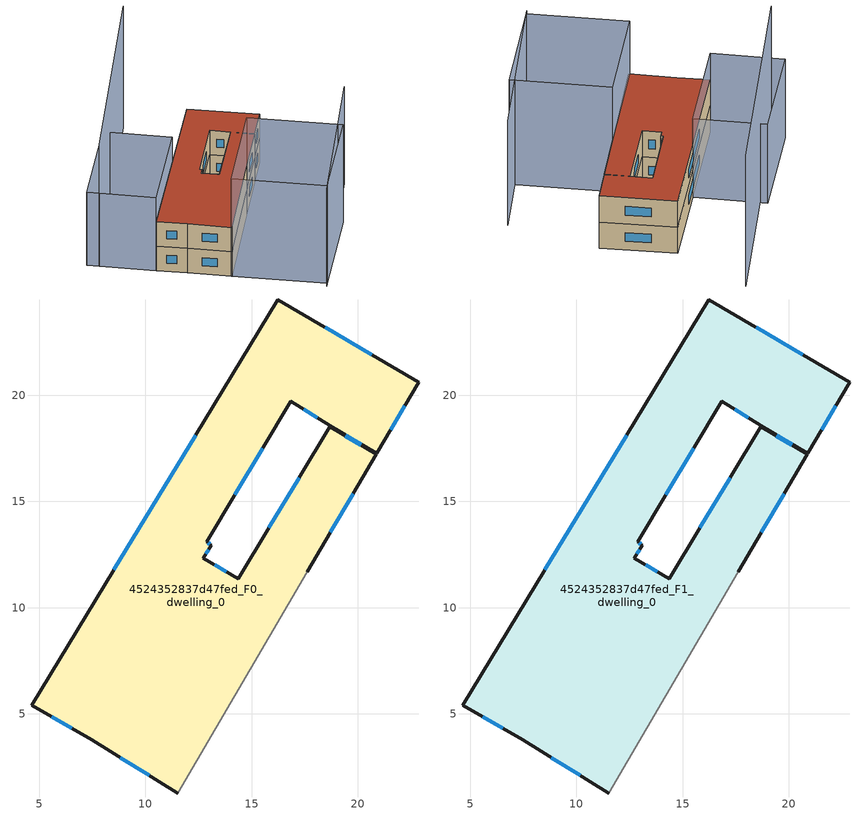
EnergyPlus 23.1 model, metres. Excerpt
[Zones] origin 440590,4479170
4524352837d47fed_F0_dwelling_0
 floor ground (EU_floor_Construction): 22.88,20.62 20.9,17.26 18.7,18.55 16.84,19.72 12.88,13.1 13.1,12.94 12.72,12.33 14.37,11.37 18.68,18.51 20.87,17.22 17.62,11.7 11.53,1.28 7.47,3.79 4.65,5.42 16.24,24.48 z0
 wall outside (EU_wall_Construction): 18.7,18.55 20.9,17.26 22.88,20.62 16.24,24.48 4.65,5.42 7.47,3.79 11.53,1.28 / 17.62,11.7 20.87,17.22 18.68,18.51 14.37,11.37 12.72,12.33 13.1,12.94 12.88,13.1 16.84,19.72 18.71,18.56 z0:3
 wall adiabatic (EU_wall_Construction): 11.53,1.28 17.62,11.7 z0:3
 window (EU_Window_Construction): 21.56,18.39 22.22,19.5 / 19.44,18.12 20.16,17.69 / 17.46,19.33 18.08,18.95 / 14.2,15.31 15.52,17.51 / 13.03,12.99 12.95,13.05 / 12.85,12.54 12.97,12.74 / 13.82,11.69 13.27,12.01 / 17.24,16.12 15.81,13.76 / 20.14,17.65 19.41,18.08 / 18.71,13.54 19.79,15.37 / 8.83,2.95 10.17,2.12 / 5.59,4.87 6.53,4.33 / 12.37,18.11 8.52,11.79 / 20.66,21.91 18.46,23.19 z1:2
4524352837d47fed_F1_dwelling_0
 floor to 4524352837d47fed_F0_dwelling_0 (EU_floor_Construction): 22.88,20.62 20.9,17.26 18.71,18.56 16.84,19.72 12.88,13.1 13.1,12.94 12.72,12.33 14.37,11.37 18.68,18.51 20.87,17.22 17.62,11.7 11.53,1.28 7.47,3.79 4.65,5.42 16.24,24.48 z3
 wall outside (EU_wall_Construction): 18.7,18.55 20.9,17.26 22.88,20.62 16.24,24.48 4.65,5.42 7.47,3.79 11.53,1.28 / 17.62,11.7 20.87,17.22 18.68,18.51 14.37,11.37 12.72,12.33 13.1,12.94 12.88,13.1 16.84,19.72 18.71,18.56 z3:6
 wall adiabatic (EU_wall_Construction): 11.53,1.28 17.62,11.7 z3:6
 window (EU_Window_Construction): 21.56,18.39 22.22,19.5 / 19.44,18.12 20.16,17.69 / 17.46,19.33 18.08,18.95 / 14.2,15.31 15.52,17.51 / 13.03,12.99 12.95,13.05 / 12.85,12.54 12.97,12.74 / 13.82,11.69 13.27,12.01 / 17.24,16.12 15.81,13.76 / 20.14,17.65 19.41,18.08 / 18.71,13.54 19.79,15.37 / 8.83,2.95 10.17,2.12 / 5.59,4.87 6.53,4.33 / 12.37,18.11 8.52,11.79 / 20.66,21.91 18.46,23.19 z4:5
 roof outside (EU_roof_Construction): 11.53,1.28 17.62,11.7 20.87,17.22 18.68,18.51 14.37,11.37 12.72,12.33 13.1,12.94 12.88,13.1 16.84,19.72 18.71,18.56 20.9,17.26 22.88,20.62 16.24,24.48 4.65,5.42 7.47,3.79 z6
shading: 19.85,-4.37 29.39,13.31 / 26.32,6.49 20.12,-3.87 / 20.12,-3.87 11.42,1.34 / 11.42,1.34 17.63,11.7 / 17.63,11.7 26.32,6.49 z0:12; 10.87,15.66 4.62,5.38 / 4.62,5.38 -1.65,9.19 / -1.65,9.19 4.6,19.47 / 4.6,19.47 10.87,15.66 z0:9; 12.5,32.53 -0.45,8.54 z0:15
[Building]
EU S2 Campaign: North Axis=0; Terrain=City; Solar Distribution=FullExterior
[Site:Location]
Madrid: Latitude=40.5; Longitude=-3.5; Time Zone=1; Elevation=609
[SizingPeriod:WeatherFileDays]
AnnualSizingPeriod: Begin Month=1; Begin Day of Month=1; End Month=12; End Day of Month=31; Day of Week for Start Day=Monday; Use Weather File Daylight Saving Period=No; Use Weather File Rain and Snow Indicators=No
[MATERIAL]
EU_InternalMass_Material: Roughness=MediumRough; Thickness=0.1; Conductivity=1; Density=1800; Specific Heat=900; Thermal Absorptance=0.9; Solar Absorptance=0.7; Visible Absorptance=0.7
[MATERIAL:NOMASS] Roughness=MediumRough; Thermal Absorptance=0.9; Solar Absorptance=0.7; Visible Absorptance=0.7
Name | Thermal Resistance
EU_wall_NoMass | 0.459673
EU_roof_NoMass | 0.495815
EU_floor_NoMass | 0.788942
[WINDOWMATERIAL:SIMPLEGLAZINGSYSTEM]
EU_Window_SimpleGlazing: UFactor=4.26103; Solar Heat Gain Coefficient=0.85; Visible Transmittance=0.85
[CONSTRUCTION]
EU_wall_Construction: EU_wall_NoMass
EU_roof_Construction: EU_roof_NoMass
EU_floor_Construction: EU_floor_NoMass
EU_Window_Construction: EU_Window_SimpleGlazing
EU_InternalMass_Construction: EU_InternalMass_Material
[ZONE] Type=1; Multiplier=1; Ceiling Height=autocalculate; Floor Area=autocalculate; Part of Total Floor Area=Yes
Name | Volume
4524352837d47fed_F0_dwelling_0 | 471.078
4524352837d47fed_F1_dwelling_0 | 471.036
[INTERNALMASS] Construction=EU_InternalMass_Construction; Surface Area=157.019
Name | Zone or ZoneList
4524352837d47fed_F0_dwelling_0_EU_InternalMass | 4524352837d47fed_F0_dwelling_0
4524352837d47fed_F1_dwelling_0_EU_InternalMass | 4524352837d47fed_F1_dwelling_0
[OTHEREQUIPMENT] Fuel Type=Electricity; Design Level Calculation Method=Watts/Area; Power per Zone Floor Area=1; Fraction Latent=0; Fraction Radiant=0; Fraction Lost=0; Carbon Dioxide Generation Rate=0; EndUse Subcategory=EU_Step8_InternalGains
Name | Zone or ZoneList or Space or SpaceList | Schedule
EU_Step8_InternalGain_4524352837d47fed_F0_dwelling_0_f000 | 4524352837d47fed_F0_dwelling_0 | EU_Step8_GainSchedule_4524352837d47fed_F0_dwelling_0_f000
EU_Step8_InternalGain_4524352837d47fed_F1_dwelling_0_f000 | 4524352837d47fed_F1_dwelling_0 | EU_Step8_GainSchedule_4524352837d47fed_F1_dwelling_0_f000
[ZONEVENTILATION:DESIGNFLOWRATE] Schedule=EU_AlwaysOn; Design Flow Rate Calculation Method=AirChanges/Hour; Air Changes per Hour=0.719161; Ventilation Type=Natural; Fan Pressure Rise=0; Fan Total Efficiency=1; Constant Term Coefficient=1; Temperature Term Coefficient=0; Velocity Term Coefficient=0; Velocity Squared Term Coefficient=0; Minimum Indoor Temperature=-100; Maximum Indoor Temperature=100; Delta Temperature=-100; Minimum Outdoor Temperature=-100; Maximum Outdoor Temperature=100; Maximum Wind Speed=40
Name | Zone or ZoneList or Space or SpaceList
EU_ConstantAir_4524352837d47fed_F0_dwelling_0 | 4524352837d47fed_F0_dwelling_0
EU_ConstantAir_4524352837d47fed_F1_dwelling_0 | 4524352837d47fed_F1_dwelling_0
[HVACTEMPLATE:THERMOSTAT] Constant Heating Setpoint=20; Constant Cooling Setpoint=50
EU_HeatOnly_4524352837d47fed_F0_dwelling_0; EU_HeatOnly_4524352837d47fed_F1_dwelling_0
[HVACTEMPLATE:ZONE:IDEALLOADSAIRSYSTEM] System Availability Schedule=EU_AlwaysOn; Maximum Heating Supply Air Temperature=50; Minimum Cooling Supply Air Temperature=13; Maximum Heating Supply Air Humidity Ratio=0.0156; Minimum Cooling Supply Air Humidity Ratio=0.0077; Heating Limit=NoLimit; Cooling Limit=NoLimit; Heating Availability Schedule=EU_AlwaysOn; Cooling Availability Schedule=EU_CoolingOff; Dehumidification Control Type=ConstantSensibleHeatRatio; Cooling Sensible Heat Ratio=0.7; Dehumidification Setpoint=60; Humidification Control Type=None; Humidification Setpoint=30; Outdoor Air Method=None; Outdoor Air Flow Rate per Person=0.00944; Outdoor Air Flow Rate per Zone Floor Area=0; Outdoor Air Flow Rate per Zone=0; Demand Controlled Ventilation Type=None; Outdoor Air Economizer Type=NoEconomizer; Heat Recovery Type=None; Sensible Heat Recovery Effectiveness=0.7; Latent Heat Recovery Effectiveness=0.65
Name | Template Thermostat
4524352837d47fed_F0_dwelling_0 | EU_HeatOnly_4524352837d47fed_F0_dwelling_0
4524352837d47fed_F1_dwelling_0 | EU_HeatOnly_4524352837d47fed_F1_dwelling_0
[SIZING:ZONE] Zone Cooling Design Supply Air Temperature Input Method=SupplyAirTemperature; Zone Cooling Design Supply Air Temperature=13; Zone Heating Design Supply Air Temperature Input Method=SupplyAirTemperature; Zone Heating Design Supply Air Temperature=50; Zone Cooling Design Supply Air Humidity Ratio=0.008; Zone Heating Design Supply Air Humidity Ratio=0.008; Cooling Design Air Flow Method=DesignDay; Cooling Design Air Flow Rate=0; Cooling Minimum Air Flow per Zone Floor Area=0.000762; Cooling Minimum Air Flow=0; Cooling Minimum Air Flow Fraction=0.2; Heating Design Air Flow Method=DesignDay; Heating Design Air Flow Rate=0; Heating Maximum Air Flow per Zone Floor Area=0.002032; Heating Maximum Air Flow=0.141576; Heating Maximum Air Flow Fraction=0.3; Account for Dedicated Outdoor Air System=No; Dedicated Outdoor Air System Control Strategy=NeutralSupplyAir; Dedicated Outdoor Air Low Setpoint Temperature for Design=autosize; Dedicated Outdoor Air High Setpoint Temperature for Design=autosize; Zone Load Sizing Method=Sensible Load Only No Latent Load; Zone Latent Cooling Design Supply Air Humidity Ratio Input Method=HumidityRatioDifference; Zone Cooling Design Supply Air Humidity Ratio Difference=0.005; Zone Latent Heating Design Supply Air Humidity Ratio Input Method=HumidityRatioDifference; Zone Humidification Design Supply Air Humidity Ratio Difference=0.005
4524352837d47fed_F0_dwelling_0; 4524352837d47fed_F1_dwelling_0
[SCHEDULE:CONSTANT]
Name | Hourly Value
EU_AlwaysOn | 1
EU_CoolingOff | 0
[SCHEDULE:FILE] Column Number=1; Rows to Skip at Top=0; Number of Hours of Data=8760; Column Separator=Comma; Interpolate to Timestep=No; Minutes per Item=60; Adjust Schedule for Daylight Savings=Yes
Name | File
EU_Step8_GainSchedule_4524352837d47fed_F0_dwelling_0_f000 | ../../schedules/4524352837d47fed/4524352837d47fed_F0_dwelling_0_f000_gain.csv
EU_Step8_GainSchedule_4524352837d47fed_F1_dwelling_0_f000 | ../../schedules/4524352837d47fed/4524352837d47fed_F1_dwelling_0_f000_gain.csv
